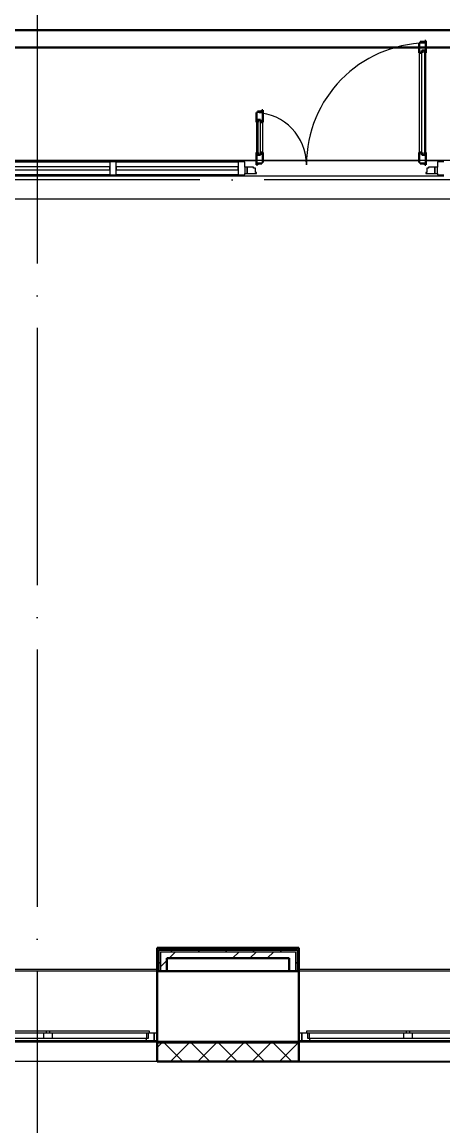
# Model space of a CAD drawing. Header units: millimetres. Extents: x -396912 to 182286, y -43638 to 41610.
# Drawn here: x -16273 to -12999, y -20431 to -11851 of the extents above; entities that cross this region are included whole.
import ezdxf
from ezdxf import colors
from ezdxf.entities.mleader import LeaderData, LeaderLine
from ezdxf.math import Vec2, Vec3

# ---------------------------------------------------------------- set-up
doc = ezdxf.new("R2010")
doc.units = ezdxf.units.MM
doc.linetypes.add('ADSK_Линия сетки', pattern=[25, 20, -2.5, 0, -2.5])
doc.linetypes.add('ADSK_Сверху', pattern=[450, 300, -150])
for name, color, linetype, lineweight in [('_ Окна', 7, 'Continuous', 9), ('RC-Выноски', 7, 'Continuous', 0), ('Витраж', 7, 'Continuous', 9), ('Двери', 252, 'Continuous', 9), ('Линии', 7, 'Continuous', 9), ('лс', 5, 'Continuous', 30), ('Окна', 252, 'Continuous', 9), ('Оси', 252, 'Continuous', 9), ('Панели витража', 252, 'Continuous', 9), ('Стены внутренние', 7, 'Continuous', 18), ('Стены наружные', 7, 'Continuous', 18), ('Стены штриховка', 7, 'Continuous', 9)]:
    doc.layers.add(name, color=color, linetype=linetype, lineweight=lineweight)
doc.layers.add('Двери открывание', color=7, linetype='Continuous', lineweight=9, true_color=0xc0c0c0)
doc.styles.add('RubezhCAD', font='', dxfattribs={"oblique": 10})
doc.styles.get('RubezhCAD').set_extended_font_data('GOST type A')

# ---------------------------------------------------------------- blocks, each defined once
blk = doc.blocks.new('1 этаж')
at = {"layer": 'Стены наружные', "lineweight": 9, "true_color": 0x636466}
h = blk.add_hatch(dxfattribs=at)
h.set_pattern_fill('FP_41', color=251, style=0, pattern_type=2)
h.set_pattern_definition([(180, (-32121.82, 94), (-1e-14, -100), [])])
h.paths.add_polyline_path([(-66007.8, -20705.7), (-64732.8, -20705.7), (-64732.8, -20695.7), (-66007.8, -20695.7)])
h.paths.add_polyline_path([(2115.4, -20705.7), (2692.2, -20705.7), (2692.2, -20695.7), (1407.2, -20695.7), (1407.2, -20705.7)])
h.paths.add_polyline_path([(-63032.8, -20705.7), (-61882.8, -20705.7), (-61882.8, -20695.7), (-63032.8, -20695.7)])
h.paths.add_polyline_path([(-754.8, -20705.7), (-292.8, -20705.7), (-292.8, -20695.7), (-1392.8, -20695.7), (-1392.8, -20705.7)])
h.paths.add_polyline_path([(-60182.8, -20705.7), (-59052.8, -20705.7), (-59052.8, -20695.7), (-60182.8, -20695.7)])
h.paths.add_polyline_path([(-3625, -20705.7), (-3092.8, -20705.7), (-3092.8, -20695.7), (-4167.8, -20695.7), (-4167.8, -20705.7)])
h.paths.add_polyline_path([(-57352.8, -20705.7), (-56242.8, -20705.7), (-56242.8, -20695.7), (-57352.8, -20695.7)])
h.paths.add_polyline_path([(-5867.8, -20705.7), (-5867.8, -20695.7), (-6962.8, -20695.7), (-6962.8, -20705.7), (-6495.2, -20705.7)])
h.paths.add_polyline_path([(-54542.8, -20705.7), (-53452.8, -20705.7), (-53452.8, -20695.7), (-54542.8, -20695.7)])
h.paths.add_polyline_path([(-8662.8, -20705.7), (-8662.8, -20695.7), (-9767.8, -20695.7), (-9767.8, -20705.7), (-9365.4, -20705.7)])
h.paths.add_polyline_path([(-51752.8, -20705.7), (-50622.8, -20705.7), (-50622.8, -20695.7), (-51752.8, -20695.7)])
h.paths.add_polyline_path([(-11518, -20705.7), (-11467.8, -20705.7), (-11467.8, -20695.7), (-12547.8, -20695.7), (-12547.8, -20705.7), (-12235.6, -20705.7)])
h.paths.add_polyline_path([(-48922.8, -20705.7), (-47802.8, -20705.7), (-47802.8, -20695.7), (-48922.8, -20695.7)])
h.paths.add_polyline_path([(-14247.8, -20705.7), (-14247.8, -20695.7), (-15322.8, -20695.7), (-15322.8, -20705.7), (-14388.2, -20705.7)])
h.paths.add_polyline_path([(-46102.8, -20705.7), (-45032.8, -20705.7), (-45032.8, -20695.7), (-46102.8, -20695.7)])
h.paths.add_polyline_path([(-17258.4, -20705.7), (-17022.8, -20705.7), (-17022.8, -20695.7), (-18122.8, -20695.7), (-18122.8, -20705.7), (-17976, -20705.7)])
h.paths.add_polyline_path([(-43332.8, -20705.7), (-42232.8, -20705.7), (-42232.8, -20695.7), (-43332.8, -20695.7)])
h.paths.add_polyline_path([(-19822.8, -20705.7), (-19822.8, -20695.7), (-20922.8, -20695.7), (-20922.8, -20705.7), (-20128.6, -20705.7)])
h.paths.add_polyline_path([(-40532.8, -20705.7), (-39402.8, -20705.7), (-39402.8, -20695.7), (-40532.8, -20695.7)])
h.paths.add_polyline_path([(-22622.8, -20705.7), (-22622.8, -20695.7), (-23702.8, -20695.7), (-23702.8, -20705.7), (-22998.8, -20705.7)])
h.paths.add_polyline_path([(-25869, -20705.7), (-25402.8, -20705.7), (-25402.8, -20695.7), (-26502.8, -20695.7), (-26502.8, -20705.7), (-26500.8, -20705.7)])
h.paths.add_polyline_path([(-37702.8, -20705.7), (-36592.8, -20705.7), (-36592.8, -20695.7), (-37702.8, -20695.7)])
h.paths.add_polyline_path([(-28204.8, -20705.7), (-28202.8, -20705.7), (-28202.8, -20695.7), (-29242.8, -20695.7), (-29241.8, -20705.7), (-28380.4, -20705.7)])
h.paths.add_polyline_path([(-34892.8, -20705.7), (-33782.8, -20705.7), (-33782.8, -20695.7), (-34892.8, -20695.7)])
h.paths.add_polyline_path([(-30942.8, -20705.7), (-30942.8, -20695.7), (-32082.8, -20695.7), (-32081.8, -20705.7), (-31092.8, -20705.7)])
at = {"layer": '_ Окна', "color": 251, "lineweight": 18, "true_color": 0x636466}
for p, q in [((-21011.8, -20668.7), (-21007.2, -20685.7)), ((-20993.8, -20668.7), (-21005.8, -20668.7)), ((-20993.8, -20627.7), (-20993.8, -20668.7)), ((-20947.8, -20627.7), (-20985.8, -20627.7)), ((-20947.8, -20685.7), (-20947.8, -20627.7)), ((-19759.8, -20627.7), (-19797.8, -20627.7)), ((-19797.8, -20627.7), (-19797.8, -20685.7)), ((-19751.8, -20668.7), (-19751.8, -20627.7)), ((-19739.8, -20668.7), (-19751.8, -20668.7)), ((-19738.4, -20685.7), (-19733.8, -20668.7)), ((-21007.2, -20685.7), (-20947.8, -20685.7)), ((-19797.8, -20685.7), (-19738.4, -20685.7))]:
    blk.add_line(p, q, dxfattribs=at)
at = {"layer": '_ Окна', "color": 251, "true_color": 0x636466}
for p, q in [((-20922.8, -20627.7), (-20947.8, -20627.7)), ((-20947.8, -20627.7), (-20947.8, -20685.7)), ((-19797.8, -20627.7), (-19822.8, -20627.7)), ((-19797.8, -20685.7), (-19797.8, -20627.7)), ((-20947.8, -20685.7), (-20922.8, -20685.7)), ((-19822.8, -20685.7), (-19797.8, -20685.7))]:
    blk.add_line(p, q, dxfattribs=at)
at = {"layer": 'Витраж', "color": 251, "true_color": 0x636466}
for p, q in [((-22242.8, -13855.7), (-21292.8, -13855.7)), ((-21242.8, -13855.7), (-20292.8, -13855.7)), ((-21292.8, -13955.7), (-22242.8, -13955.7)), ((-20292.8, -13955.7), (-21242.8, -13955.7))]:
    blk.add_line(p, q, dxfattribs=at)
at = {"layer": 'Витраж', "color": 251, "lineweight": 18, "true_color": 0x636466, "extrusion": (0, 0, -1)}
for p, q in [((-21242.8, -13855.7), (-21292.8, -13855.7)), ((-21292.8, -13855.7), (-21292.8, -13955.7)), ((-21242.8, -13955.7), (-21242.8, -13855.7)), ((-20242.8, -13855.7), (-20292.8, -13855.7)), ((-20292.8, -13855.7), (-20292.8, -13955.7)), ((-20242.8, -13895.7), (-20242.8, -13855.7)), ((-21292.8, -13955.7), (-21242.8, -13955.7)), ((-20292.8, -13955.7), (-20242.8, -13955.7)), ((-20242.8, -13955.7), (-20242.8, -13945.7))]:
    blk.add_line(p, q, dxfattribs=at)
at = {"layer": 'Витраж', "color": 251, "lineweight": 18, "true_color": 0x636466}
for p, q in [((-18692.8, -13855.7), (-18742.8, -13855.7)), ((-18742.8, -13855.7), (-18742.8, -13895.7)), ((-18742.8, -13945.7), (-18742.8, -13955.7)), ((-18742.8, -13955.7), (-18692.8, -13955.7))]:
    blk.add_line(p, q, dxfattribs=at)
at = {"layer": 'Двери', "color": 251, "lineweight": 30, "true_color": 0x636466}
for p, q in [((-18876.8, -12931.7), (-18884.8, -12931.7)), ((-18884.8, -12931.7), (-18884.8, -13007.7)), ((-18842.8, -12922.7), (-18876.8, -12922.7)), ((-18876.8, -12922.7), (-18876.8, -12931.7)), ((-18834.8, -12913.7), (-18842.8, -12913.7)), ((-18842.8, -12913.7), (-18842.8, -12922.7)), ((-18834.8, -13007.7), (-18834.8, -12913.7)), ((-18884.8, -13007.7), (-18864.8, -13007.7)), ((-18864.8, -13007.7), (-18864.8, -12989.7)), ((-18864.8, -12989.7), (-18843.8, -12989.7)), ((-18843.8, -12989.7), (-18843.8, -13007.7)), ((-18843.8, -13007.7), (-18834.8, -13007.7)), ((-20108.8, -13462.7), (-20142.8, -13462.7)), ((-20142.8, -13462.7), (-20142.8, -13471.7)), ((-20100.8, -13453.7), (-20108.8, -13453.7)), ((-20108.8, -13453.7), (-20108.8, -13462.7)), ((-20100.8, -13547.7), (-20100.8, -13453.7)), ((-20142.8, -13471.7), (-20150.8, -13471.7)), ((-20150.8, -13471.7), (-20150.8, -13547.7)), ((-20141.8, -13547.7), (-20150.8, -13547.7)), ((-20141.8, -13529.7), (-20141.8, -13547.7)), ((-20120.8, -13529.7), (-20141.8, -13529.7)), ((-20120.8, -13547.7), (-20120.8, -13529.7)), ((-20100.8, -13547.7), (-20120.8, -13547.7)), ((-20150.8, -13783.7), (-20150.8, -13877.7)), ((-20141.8, -13783.7), (-20150.8, -13783.7)), ((-20141.8, -13801.7), (-20141.8, -13783.7)), ((-20120.8, -13801.7), (-20141.8, -13801.7)), ((-20120.8, -13783.7), (-20120.8, -13801.7)), ((-20100.8, -13783.7), (-20120.8, -13783.7)), ((-20100.8, -13859.7), (-20100.8, -13783.7)), ((-18884.8, -13783.7), (-18884.8, -13859.7)), ((-18884.8, -13783.7), (-18864.8, -13783.7)), ((-18864.8, -13783.7), (-18864.8, -13801.7)), ((-18864.8, -13801.7), (-18843.8, -13801.7)), ((-18843.8, -13783.7), (-18834.8, -13783.7)), ((-18843.8, -13801.7), (-18843.8, -13783.7)), ((-18834.8, -13877.7), (-18834.8, -13783.7)), ((-20150.8, -13877.7), (-20142.8, -13877.7)), ((-20142.8, -13877.7), (-20142.8, -13868.7)), ((-20142.8, -13868.7), (-20108.8, -13868.7)), ((-20108.8, -13868.7), (-20108.8, -13859.7)), ((-20108.8, -13859.7), (-20100.8, -13859.7)), ((-18884.8, -13859.7), (-18876.8, -13859.7)), ((-18876.8, -13859.7), (-18876.8, -13868.7)), ((-18876.8, -13868.7), (-18842.8, -13868.7)), ((-18842.8, -13868.7), (-18842.8, -13877.7)), ((-18842.8, -13877.7), (-18834.8, -13877.7))]:
    blk.add_line(p, q, dxfattribs=at)
at = {"layer": 'Двери', "color": 251, "true_color": 0x636466}
for p, q in [((-18884.8, -13007.7), (-18884.8, -13783.7)), ((-18864.8, -13801.7), (-18864.8, -12989.7)), ((-18864.8, -12989.7), (-18843.8, -12989.7)), ((-18843.8, -12989.7), (-18843.8, -13801.7)), ((-18834.8, -13783.7), (-18834.8, -13007.7)), ((-20150.8, -13547.7), (-20150.8, -13783.7)), ((-20141.8, -13529.7), (-20141.8, -13801.7)), ((-20120.8, -13529.7), (-20141.8, -13529.7)), ((-20120.8, -13801.7), (-20120.8, -13529.7)), ((-20100.8, -13783.7), (-20100.8, -13547.7)), ((-20141.8, -13801.7), (-20120.8, -13801.7)), ((-18843.8, -13801.7), (-18864.8, -13801.7)), ((-20242.8, -13895.7), (-20242.8, -13945.7)), ((-20222.8, -13895.7), (-20242.8, -13895.7)), ((-20222.8, -13945.7), (-20222.8, -13895.7)), ((-20173.8, -13895.7), (-20222.8, -13895.7)), ((-20222.8, -13895.7), (-20222.8, -13945.7)), ((-20173.8, -13903.7), (-20173.8, -13895.7)), ((-18811.8, -13895.7), (-18811.8, -13903.7)), ((-18762.8, -13895.7), (-18811.8, -13895.7)), ((-18742.8, -13895.7), (-18762.8, -13895.7)), ((-18762.8, -13895.7), (-18762.8, -13945.7)), ((-18762.8, -13945.7), (-18762.8, -13895.7)), ((-18742.8, -13945.7), (-18742.8, -13895.7)), ((-20242.8, -13945.7), (-20222.8, -13945.7)), ((-20222.8, -13945.7), (-20150.8, -13945.7)), ((-20159.8, -13903.7), (-20173.8, -13903.7)), ((-20159.8, -13937.7), (-20159.8, -13903.7)), ((-20150.8, -13937.7), (-20159.8, -13937.7)), ((-20150.8, -13945.7), (-20150.8, -13937.7)), ((-18825.8, -13937.7), (-18834.8, -13937.7)), ((-18834.8, -13937.7), (-18834.8, -13945.7)), ((-18834.8, -13945.7), (-18762.8, -13945.7)), ((-18811.8, -13903.7), (-18825.8, -13903.7)), ((-18825.8, -13903.7), (-18825.8, -13937.7)), ((-18762.8, -13945.7), (-18742.8, -13945.7))]:
    blk.add_line(p, q, dxfattribs=at)
at = {"layer": 'Двери открывание', "color": 251, "true_color": 0x636466}
for centre, radius, start, end in [((-18816.8, -13877.7), 946, 91.09026, 180), ((-20168.8, -13877.7), 406, 0, 87.45896)]:
    blk.add_arc(centre, radius, start, end, dxfattribs=at)
at = {"layer": 'Линии', "color": 251, "linetype": 'ADSK_Сверху', "ltscale": 100, "true_color": 0x636466}
for p, q in [((-15052.8, -13845.7), (-48262.8, -13845.7)), ((-15052.8, -14145.7), (-48262.8, -14145.7))]:
    blk.add_line(p, q, dxfattribs=at)
at = {"layer": 'Окна', "color": 251, "true_color": 0x636466}
for p, q in [((-22559.8, -20610.7), (-21787.8, -20610.7)), ((-21787.8, -20627.7), (-22559.8, -20627.7)), ((-21807.8, -20668.7), (-22539.8, -20668.7)), ((-21807.8, -20627.7), (-21807.8, -20668.7)), ((-21737.8, -20668.7), (-21807.8, -20668.7)), ((-21787.8, -20610.7), (-21757.8, -20610.7)), ((-21787.8, -20610.7), (-21787.8, -20627.7)), ((-21757.8, -20627.7), (-21787.8, -20627.7)), ((-21757.8, -20610.7), (-20985.8, -20610.7)), ((-21757.8, -20627.7), (-21757.8, -20610.7)), ((-20985.8, -20627.7), (-21757.8, -20627.7)), ((-21737.8, -20668.7), (-21737.8, -20627.7)), ((-21005.8, -20668.7), (-21737.8, -20668.7)), ((-21005.8, -20627.7), (-21005.8, -20668.7)), ((-20985.8, -20610.7), (-20985.8, -20627.7)), ((-19759.8, -20610.7), (-18987.8, -20610.7)), ((-19759.8, -20627.7), (-19759.8, -20610.7)), ((-18987.8, -20627.7), (-19759.8, -20627.7)), ((-19739.8, -20668.7), (-19739.8, -20627.7)), ((-19007.8, -20668.7), (-19739.8, -20668.7)), ((-19007.8, -20627.7), (-19007.8, -20668.7)), ((-18937.8, -20668.7), (-19007.8, -20668.7)), ((-18987.8, -20610.7), (-18957.8, -20610.7)), ((-18987.8, -20610.7), (-18987.8, -20627.7)), ((-18957.8, -20627.7), (-18987.8, -20627.7)), ((-18957.8, -20610.7), (-18185.8, -20610.7)), ((-18957.8, -20627.7), (-18957.8, -20610.7)), ((-18185.8, -20627.7), (-18957.8, -20627.7)), ((-18937.8, -20668.7), (-18937.8, -20627.7)), ((-18205.8, -20668.7), (-18937.8, -20668.7)), ((-22538.4, -20685.7), (-21007.2, -20685.7)), ((-19738.4, -20685.7), (-18207.2, -20685.7))]:
    blk.add_line(p, q, dxfattribs=at)
at = {"layer": 'Оси', "color": 251, "linetype": 'ADSK_Линия сетки', "ltscale": 100, "true_color": 0x636466}
for p, q in [((-21857.8, -2645.7), (-21857.8, -33771.9)), ((4409.5, -13995.7), (-72530.1, -13995.7)), ((4409.5, -20145.7), (-72530.1, -20145.7))]:
    blk.add_line(p, q, dxfattribs=at)
at = {"layer": 'Панели витража', "color": 251, "lineweight": 18, "true_color": 0x636466}
for p, q in [((-21292.8, -13893.2), (-22242.8, -13893.2)), ((-21292.8, -13918.2), (-21292.8, -13893.2)), ((-20292.8, -13893.2), (-21242.8, -13893.2)), ((-21242.8, -13893.2), (-21242.8, -13918.2)), ((-20292.8, -13918.2), (-20292.8, -13893.2)), ((-22242.8, -13918.2), (-21292.8, -13918.2)), ((-21242.8, -13918.2), (-20292.8, -13918.2))]:
    blk.add_line(p, q, dxfattribs=at)
at = {"layer": 'Стены внутренние', "color": 251, "lineweight": 30, "true_color": 0x636466}
for p, q in [((-20922.8, -20145.7), (-20922.8, -20695.7)), ((-19897.8, -20145.7), (-20847.8, -20145.7)), ((-19822.8, -20695.7), (-19822.8, -20145.7)), ((-20922.8, -20695.7), (-19822.8, -20695.7)), ((-20922.8, -20705.7), (-20922.8, -20847.7)), ((-19822.8, -20847.7), (-19822.8, -20705.7)), ((-20922.8, -20847.7), (-19822.8, -20847.7))]:
    blk.add_line(p, q, dxfattribs=at)
at = {"layer": 'Стены внутренние', "color": 251, "true_color": 0x636466}
for p, q in [((-20922.8, -20695.7), (-22622.8, -20695.7)), ((-18122.8, -20695.7), (-19822.8, -20695.7)), ((-20922.8, -20847.7), (-22622.8, -20847.7)), ((-18122.8, -20847.7), (-19822.8, -20847.7))]:
    blk.add_line(p, q, dxfattribs=at)
at = {"layer": 'Стены внутренние', "color": 251, "linetype": 'Continuous', "lineweight": 9, "true_color": 0x636466}
for p, q in [((-20922.8, -20738.9), (-20889.6, -20705.7)), ((-20728, -20845.7), (-20868, -20705.7)), ((-20817.5, -20845.7), (-20677.5, -20705.7)), ((-20515.9, -20845.7), (-20655.9, -20705.7)), ((-20605.4, -20845.7), (-20465.4, -20705.7)), ((-20303.8, -20845.7), (-20443.8, -20705.7)), ((-20393.2, -20845.7), (-20253.2, -20705.7)), ((-20091.6, -20845.7), (-20231.6, -20705.7)), ((-20181.1, -20845.7), (-20041.1, -20705.7)), ((-19879.5, -20845.7), (-20019.5, -20705.7)), ((-19969, -20845.7), (-19829, -20705.7)), ((-20809.8, -20847.7), (-20809.8, -20847.7)), ((-20201.3, -20847.7), (-20202.5, -20845.7)), ((-19967, -20847.2), (-19967.9, -20845.7))]:
    blk.add_line(p, q, dxfattribs=at)
at = {"layer": 'Стены наружные', "color": 251, "true_color": 0x636466}
for p, q in [((-22292.8, -13845.7), (-20150.8, -13845.7)), ((-20100.8, -13845.7), (-18884.8, -13845.7)), ((-18834.8, -13845.7), (-18692.8, -13845.7)), ((-18692.8, -13965.7), (-22292.8, -13965.7)), ((-22622.8, -20130.7), (-20922.8, -20130.7)), ((-20922.8, -20145.7), (-22622.8, -20145.7)), ((-19822.8, -20130.7), (-18122.8, -20130.7)), ((-18122.8, -20145.7), (-19822.8, -20145.7)), ((-22622.8, -20695.7), (-20922.8, -20695.7)), ((-19822.8, -20695.7), (-18122.8, -20695.7)), ((-20350.5, -20852.7), (-20350.5, -20847.7)), ((-19822.8, -20847.7), (-18122.8, -20847.7)), ((-19822.8, -20847.7), (-19822.8, -20852.7)), ((-18122.8, -20852.7), (-20350.5, -20852.7))]:
    blk.add_line(p, q, dxfattribs=at)
at = {"layer": 'Стены наружные', "color": 251, "lineweight": 30, "true_color": 0x636466}
for p, q in [((-20922.8, -19965.7), (-20922.8, -20145.7)), ((-19822.8, -19965.7), (-20922.8, -19965.7)), ((-19822.8, -19970.7), (-20922.8, -19970.7)), ((-19822.8, -20145.7), (-19822.8, -19965.7)), ((-20847.8, -20045.7), (-19897.8, -20045.7)), ((-20847.8, -20145.7), (-20847.8, -20045.7)), ((-19897.8, -20045.7), (-19897.8, -20145.7)), ((-20922.8, -20145.7), (-20847.8, -20145.7)), ((-19897.8, -20145.7), (-19822.8, -20145.7)), ((-19822.8, -20695.7), (-20922.8, -20695.7)), ((-20922.8, -20695.7), (-20922.8, -20705.7)), ((-19822.8, -20705.7), (-19822.8, -20695.7))]:
    blk.add_line(p, q, dxfattribs=at)
at = {"layer": 'Стены наружные', "color": 251, "linetype": 'Continuous', "lineweight": 9, "true_color": 0x636466}
for p, q in [((-20816, -19995.7), (-20803.5, -19983.2)), ((-20803.5, -19983.2), (-20791, -19970.7)), ((-20791, -19970.7), (-20786, -19965.7)), ((-20603.9, -19995.7), (-20591.4, -19983.2)), ((-20591.4, -19983.2), (-20578.9, -19970.7)), ((-20391.8, -19995.7), (-20379.3, -19983.2)), ((-20379.3, -19983.2), (-20366.8, -19970.7)), ((-20366.8, -19970.7), (-20361.8, -19965.7)), ((-20179.6, -19995.7), (-20167.1, -19983.2)), ((-20167.1, -19983.2), (-20154.6, -19970.7)), ((-19967.5, -19995.7), (-19955, -19983.2)), ((-19955, -19983.2), (-19942.5, -19970.7)), ((-19942.5, -19970.7), (-19937.5, -19965.7)), ((-20910.3, -20090), (-20897.8, -20077.5)), ((-20897.8, -20113.1), (-20847.8, -20063.1)), ((-20830.4, -20045.7), (-20780.4, -19995.7)), ((-20337, -20045.7), (-20287, -19995.7)), ((-20202, -20045.7), (-20152, -19995.7)), ((-20067.1, -20045.7), (-20017.1, -19995.7)), ((-19847.8, -20088.2), (-19835.3, -20075.7)), ((-19835.3, -20075.7), (-19822.8, -20063.2)), ((-20922.8, -20102.5), (-20910.3, -20090))]:
    blk.add_line(p, q, dxfattribs=at)
at = {"layer": 'Стены штриховка', "color": 251, "true_color": 0x636466}
for p, q in [((-20910.3, -19983.2), (-19835.3, -19983.2)), ((-20910.3, -19983.2), (-20910.3, -20145.7)), ((-19835.3, -19983.2), (-19835.3, -20145.7)), ((-20897.8, -19995.7), (-19847.8, -19995.7)), ((-20897.8, -19995.7), (-20897.8, -20145.7)), ((-19847.8, -19995.7), (-19847.8, -20145.7)), ((-19822.8, -20705.7), (-20922.8, -20705.7)), ((-20920.8, -20771.7), (-20922.8, -20771.7)), ((-20920.8, -20771.7), (-20920.8, -20845.7)), ((-20920.8, -20845.7), (-19824.8, -20845.7)), ((-19822.8, -20771.7), (-19824.8, -20771.7)), ((-19824.8, -20845.7), (-19824.8, -20771.7))]:
    blk.add_line(p, q, dxfattribs=at)
blk = doc.blocks.new('_None')

msp = doc.modelspace()

# ---------------------------------------------------------------- linework, layer by layer
at = {"layer": 'лс', "color": 104}
msp.add_line((-25262.4, -12047.3), (-8768.6, -12047.3), dxfattribs=at)

# ---------------------------------------------------------------- block references
msp.add_blockref('1 этаж', (5702.1, 918.2))

# ---------------------------------------------------------------- next in the draw order: leaders
at = {"layer": 'RC-Выноски'}
ml = msp.add_multileader_mtext('Standard', dxfattribs=at)
ml.set_content('ВВГнг(А)-LSLTx 2х1,5\\Pв подвал', color=256, style='RubezhCAD')
ml.set_leader_properties()
ml.set_arrow_properties(name='NONE')
ml.build(insert=Vec2(0, 0))
ml.multileader.update_dxf_attribs({"has_text_frame": 1, "text_left_attachment_type": 6, "text_right_attachment_type": 6, "dogleg_length": 2, "arrow_head_size": 400, "scale": 100})
ctx = ml.context
ctx.base_point, ctx.scale, ctx.char_height, ctx.arrow_head_size, ctx.landing_gap_size, ctx.plane_origin = Vec3(-19471.1, -10742.3), 100, 250, 400, 100, Vec3(-511033.7, -451745)
ctx.left_attachment, ctx.right_attachment, ctx.text_align_type = 6, 6, 1
notes = []
notes.append((ctx, [(1, (1, 1, 0), (-16205.7, -10742.3), (-1, 0), 200, [(0, [(-13294.3, -9692.4)], 0, [])])]))
ctx.mtext.insert, ctx.mtext.defined_height, ctx.mtext.alignment, ctx.mtext.flow_direction = Vec3(-17938.4, -10442.3), 1161.1, 2, 5
ctx.mtext.has_bg_fill, ctx.mtext.bg_color, ctx.mtext.bg_scale_factor, ctx.mtext.bg_transparency, ctx.mtext.use_window_bg_color = 1, -1027028792, 1.5, 0, 1
for ctx, leaders in notes:
    for number, flags, end, landing, length, lines in leaders:
        leader = LeaderData()
        leader.index, (leader.has_last_leader_line, leader.has_dogleg_vector, leader.attachment_direction) = number, flags
        leader.last_leader_point, leader.dogleg_vector, leader.dogleg_length = Vec3(end), Vec3(landing), length
        for number, points, colour, breaks in lines:
            line = LeaderLine()
            line.index, line.vertices, line.color, line.breaks = number, Vec3.list(points), colors.encode_raw_color(colour), breaks
            leader.lines.append(line)
        ctx.leaders.append(leader)

# ---------------------------------------------------------------- next in the draw order: linework, layer by layer
at = {"layer": 'лс', "color": 104}
msp.add_line((-25096.3, -11913), (-8605.9, -11913), dxfattribs=at)

doc.saveas('drawing.dxf')
